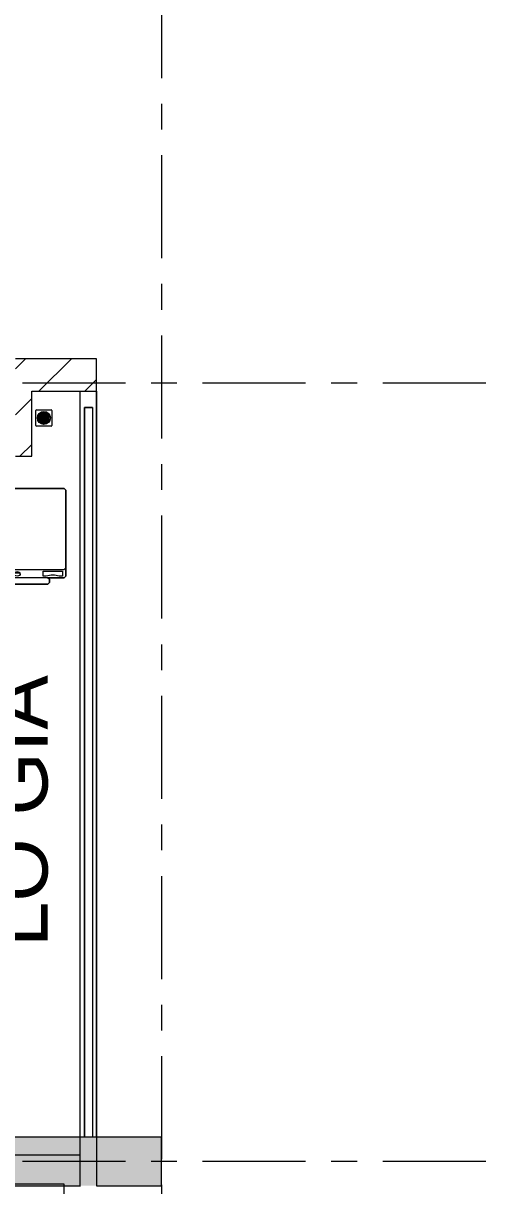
# Model space of a CAD drawing. Header units: millimetres. Extents: x -20144 to 117103, y -11426 to 48263.
# Drawn here: x 40148 to 43001, y 32800 to 39969 of the extents above; entities that cross this region are included whole.
import ezdxf

# ---------------------------------------------------------------- set-up
doc = ezdxf.new("R2010")
doc.units = ezdxf.units.MM
doc.linetypes.add('Grid Line', pattern=[22.225, 12.7, -3.175, 3.175, -3.175])
for name, color, linetype, lineweight in [('CHU', 181, 'Continuous', 5), ('HATCH-TUONG', 152, 'Continuous', 9), ('NET CAT', 3, 'Continuous', 5), ('NET THAY 1', 41, 'Continuous', 5), ('NET-CAT', 3, 'Continuous', 9), ('NET-THAY', 2, 'Continuous', 15), ('THIET BI', 44, 'Continuous', 5), ('THIET-BI', 44, 'Continuous', 5), ('TRUC', 225, 'Continuous', 5)]:
    doc.layers.add(name, color=color, linetype=linetype, lineweight=lineweight)
doc.styles.add('Arial_4', font='arial.ttf', dxfattribs={"height": 360})
pattern_1 = [(45, (0, 0), (-141.42136, 141.42136), [])]

# ---------------------------------------------------------------- blocks, each defined once
blk = doc.blocks.new('ALC1807-ASCENT PLAZA-KET CAU 1_rvt-1-MẶT BẰNG TẦNG 5 ĐẾN TẦNG 22')
at = {"layer": 'NET CAT'}
blk.add_hatch(color=7, dxfattribs=at).paths.add_polyline_path([(40600.5, 32799.9), (41000.5, 32799.9), (41000.5, 33099.9), (39000.5, 33099.9), (39000.5, 32799.9), (40500.5, 32799.9)], flags=0)
at = {"layer": 'NET CAT', "color": 90, "lineweight": 13}
for p, q in [((41000.5, 33099.9), (39000.5, 33099.9)), ((41000.5, 32799.9), (41000.5, 33099.9)), ((39000.5, 32799.9), (40500.5, 32799.9)), ((40600.5, 32799.9), (41000.5, 32799.9))]:
    blk.add_line(p, q, dxfattribs=at)
at = {"layer": 'NET-THAY', "color": 50}
blk.add_line((40600.5, 33099.9), (40600.5, 37899.9), dxfattribs=at)
blk = doc.blocks.new('X-MAY GIAT - X-MAY GIAT-V6-MẶT BẰNG TẦNG 5 ĐẾN TẦNG 22')
at = {"layer": 'THIET BI', "lineweight": 9}
for p, q in [((-290, 0), (-300, -10)), ((-300, -10), (-290, 0)), ((290, 0), (-290, 0)), ((-290, 0), (290, 0)), ((300, -10), (290, 0)), ((290, 0), (300, -10)), ((-300, -10), (-300, -540)), ((-300, -540), (-300, -10)), ((300, -540), (300, -10)), ((300, -10), (300, -540)), ((-300, -490), (-290, -500)), ((-290, -500), (290, -500)), ((290, -500), (300, -490)), ((-300, -540), (-290, -550)), ((-290, -550), (-300, -540)), ((-290, -550), (-190, -550)), ((-190, -550), (-290, -550)), ((-250, -510), (-250, -540)), ((-140, -510), (-250, -510)), ((-250, -540), (-140, -540)), ((-190, -550), (-200, -560)), ((-200, -560), (-190, -550)), ((-200, -560), (-200, -580)), ((-200, -580), (-200, -560)), ((190, -550), (-190, -550)), ((-140, -540), (-140, -510)), ((-20, -530), (-20, -525)), ((0, -520), (0, -525)), ((20, -530), (20, -525)), ((160, -510), (280, -510)), ((160, -540), (160, -510)), ((180, -540), (160, -540)), ((200, -560), (190, -550)), ((190, -550), (290, -550)), ((190, -550), (200, -560)), ((290, -550), (190, -550)), ((200, -580), (200, -560)), ((200, -560), (200, -580)), ((280, -540), (260, -540)), ((280, -510), (280, -540)), ((290, -550), (300, -540)), ((300, -540), (290, -550)), ((-200, -580), (-190, -590)), ((-190, -590), (-200, -580)), ((-190, -590), (190, -590)), ((190, -590), (-190, -590)), ((190, -590), (200, -580)), ((200, -580), (190, -590))]:
    blk.add_line(p, q, dxfattribs=at)
blk.add_arc((220, -697.5), 162.5, 75.74997, 104.25003, dxfattribs=at)
for centre, major_axis in [((-120, -512.5), (5, 0)), ((-120, -522.5), (5, 0)), ((-120, -532.5), (5, 0)), ((-100, -512.5), (5, 0)), ((-100, -522.5), (5, 0)), ((-100, -532.5), (5, 0)), ((-80, -512.5), (5, 0)), ((-80, -522.5), (5, 0)), ((-80, -532.5), (5, 0)), ((-60, -512.5), (-5, 0)), ((-60, -522.5), (-5, 0)), ((-60, -532.5), (-5, 0)), ((0, -530), (-20, 0))]:
    blk.add_ellipse(centre, major_axis=major_axis, ratio=0.5, dxfattribs=at)
blk.add_ellipse((0, -525), major_axis=(-20, 0), ratio=0.5, start_param=3.141593, end_param=6.283185, dxfattribs=at)
blk = doc.blocks.new('Top Rail Type - Top Rail_Internal_-4657-MẶT BẰNG TẦNG 5 ĐẾN TẦNG 22')
at = {"layer": 'NET THAY 1', "lineweight": 9}
for p, q in [((40525.4, 37599.9), (40575.4, 37599.9)), ((40525.4, 33099.9), (40525.4, 37599.9)), ((40575.4, 37599.9), (40575.4, 33099.9)), ((40575.4, 33099.9), (40525.4, 33099.9))]:
    blk.add_line(p, q, dxfattribs=at)
blk = doc.blocks.new('Top Rail Type - Top Rail_Internal_-V12-MẶT BẰNG TẦNG 5 ĐẾN TẦNG 22')
at = {"layer": 'NET THAY 1', "lineweight": 9}
for p, q in [((40575.4, 37599.9), (40525.4, 37599.9)), ((40525.4, 37599.9), (40525.4, 33099.9)), ((40575.4, 37599.9), (40575.4, 33099.9)), ((40575.4, 33099.9), (40525.4, 33099.9))]:
    blk.add_line(p, q, dxfattribs=at)
blk = doc.blocks.new('X-PHEU - X-PHEU-5809-MẶT BẰNG TẦNG 5 ĐẾN TẦNG 22')
at = {"layer": 'THIET-BI', "lineweight": 9}
for p, q in [((25, 29), (25, 121)), ((29, 125), (121, 125)), ((42.5, 90.5), (42.5, 59.5)), ((47.5, 51.8), (47.5, 98.2)), ((52.5, 103.1), (52.5, 46.9)), ((57.5, 43.5), (57.5, 106.5)), ((62.5, 108.8), (62.5, 41.2)), ((67.5, 39.8), (67.5, 110.2)), ((72.5, 110.9), (72.5, 78.1)), ((72.5, 71.9), (72.5, 39.1)), ((77.5, 78.1), (77.5, 110.9)), ((77.5, 39.1), (77.5, 71.9)), ((82.5, 110.2), (82.5, 39.8)), ((87.5, 41.2), (87.5, 108.8)), ((92.5, 106.5), (92.5, 43.5)), ((97.5, 46.9), (97.5, 103.1)), ((102.5, 98.2), (102.5, 51.8)), ((107.5, 59.5), (107.5, 90.5)), ((125, 121), (125, 29)), ((121, 25), (29, 25))]:
    blk.add_line(p, q, dxfattribs=at)
blk.add_circle((75, 75), 40, dxfattribs=at)
for centre, radius, start, end in [((29, 121), 4, 90, 180), ((75, 75), 36, 139.80824, 154.52563), ((75, 75), 36, 119.0853, 128.68219), ((75, 75), 36, 102.0247, 110.31751), ((75, 75), 4, 128.68219, 231.31781), ((75, 75), 36, 90, 93.98208), ((75, 75), 36, 86.01792, 90), ((75, 75), 4, 308.68219, 51.31781), ((75, 75), 36, 69.68249, 77.9753), ((75, 75), 36, 51.31781, 60.9147), ((75, 75), 36, 25.47437, 40.19176), ((121, 121), 4, 0, 90), ((29, 29), 4, 180, 270), ((75, 75), 36, 205.47437, 220.19176), ((75, 75), 36, 231.31781, 240.9147), ((75, 75), 36, 249.68249, 257.9753), ((75, 75), 36, 266.01792, 270), ((75, 75), 36, 270, 273.98208), ((75, 75), 36, 282.0247, 290.31751), ((75, 75), 36, 299.0853, 308.68219), ((75, 75), 36, 319.80824, 334.52563), ((121, 29), 4, 270, 360)]:
    blk.add_arc(centre, radius, start, end, dxfattribs=at)

msp = doc.modelspace()

# ---------------------------------------------------------------- hatches: boundary and pattern name
at = {"layer": 'HATCH-TUONG'}
h = msp.add_hatch(dxfattribs=at)
h.set_pattern_fill('FP_2', color=256, style=0, pattern_type=2)
h.set_pattern_definition(pattern_1)
h.paths.add_polyline_path([(40200.5, 37299.9), (40200.5, 37899.9), (40100.5, 37899.9), (40100.5, 37299.9)], flags=0)
h = msp.add_hatch(dxfattribs=at)
h.set_pattern_fill('FP_2', color=256, style=0, pattern_type=2)
h.set_pattern_definition(pattern_1)
h.paths.add_polyline_path([(40200.5, 37699.9), (40600.4, 37699.9), (40600.4, 37899.9), (40200.5, 37899.9)], flags=0)

# ---------------------------------------------------------------- linework, layer by layer
at = {"layer": 'NET-CAT'}
for p, q in [((40200.5, 37899.9), (40100.5, 37899.9)), ((40600.4, 37899.9), (40200.5, 37899.9)), ((40600.4, 37699.9), (40600.4, 37899.9)), ((40200.5, 37299.9), (40200.5, 37699.9)), ((40200.5, 37699.9), (40600.4, 37699.9)), ((40100.5, 37299.9), (40200.5, 37299.9))]:
    msp.add_line(p, q, dxfattribs=at)
at = {"layer": 'NET-THAY', "lineweight": 9}
for p, q in [((40500.4, 32799.9), (40500.4, 37699.9)), ((40600.4, 37699.9), (40600.4, 32799.9)), ((39690.5, 32989.9), (40500.4, 32989.9)), ((40400.4, 32809.9), (39000.5, 32809.9)), ((40400.4, 30599.9), (40400.4, 32809.9)), ((40400.5, 30599.9), (40400.5, 32799.9)), ((40400.5, 32799.9), (40500.5, 32799.9))]:
    msp.add_line(p, q, dxfattribs=at)
at = {"layer": 'TRUC', "linetype": 'Grid Line', "ltscale": 50}
for p, q in [((41000.5, 43599.9), (41000.5, -4500.1)), ((43000.5, 37749.9), (-12092.4, 37749.9)), ((43000.5, 32949.9), (-12092.4, 32949.9))]:
    msp.add_line(p, q, dxfattribs=at)

# ---------------------------------------------------------------- block references
at = {"lineweight": 5}
msp.add_blockref('ALC1807-ASCENT PLAZA-KET CAU 1_rvt-1-MẶT BẰNG TẦNG 5 ĐẾN TẦNG 22', (0, 0), dxfattribs=at)
at = {"lineweight": 9}
for name, p in [('X-PHEU - X-PHEU-5809-MẶT BẰNG TẦNG 5 ĐẾN TẦNG 22', (40200.5, 37459.9)), ('Top Rail Type - Top Rail_Internal_-4657-MẶT BẰNG TẦNG 5 ĐẾN TẦNG 22', (0, 0)), ('Top Rail Type - Top Rail_Internal_-V12-MẶT BẰNG TẦNG 5 ĐẾN TẦNG 22', (0, 0)), ('X-MAY GIAT - X-MAY GIAT-V6-MẶT BẰNG TẦNG 5 ĐẾN TẦNG 22', (40110.4, 37099.9))]:
    msp.add_blockref(name, p, dxfattribs=at)

# ---------------------------------------------------------------- texts
at = {"layer": 'CHU', "color": 7, "lineweight": 30, "insert": (39938.5, 34271.9), "char_height": 360, "width": 1656.4, "attachment_point": 1, "rotation": 90, "line_spacing_factor": 0.936439, "style": 'Arial_4'}
msp.add_mtext('\\pt2540,5080,7620,10160,12700,15240,17780,20320,22860,25400,27940,30480,33020,35560,38100,40640,43180,45720,48260,50800,53340,55880,58420,60960,63500,66040,68580,71120,73660,76200,78740,81280;LÔ GIA', dxfattribs=at)

doc.saveas('drawing.dxf')
